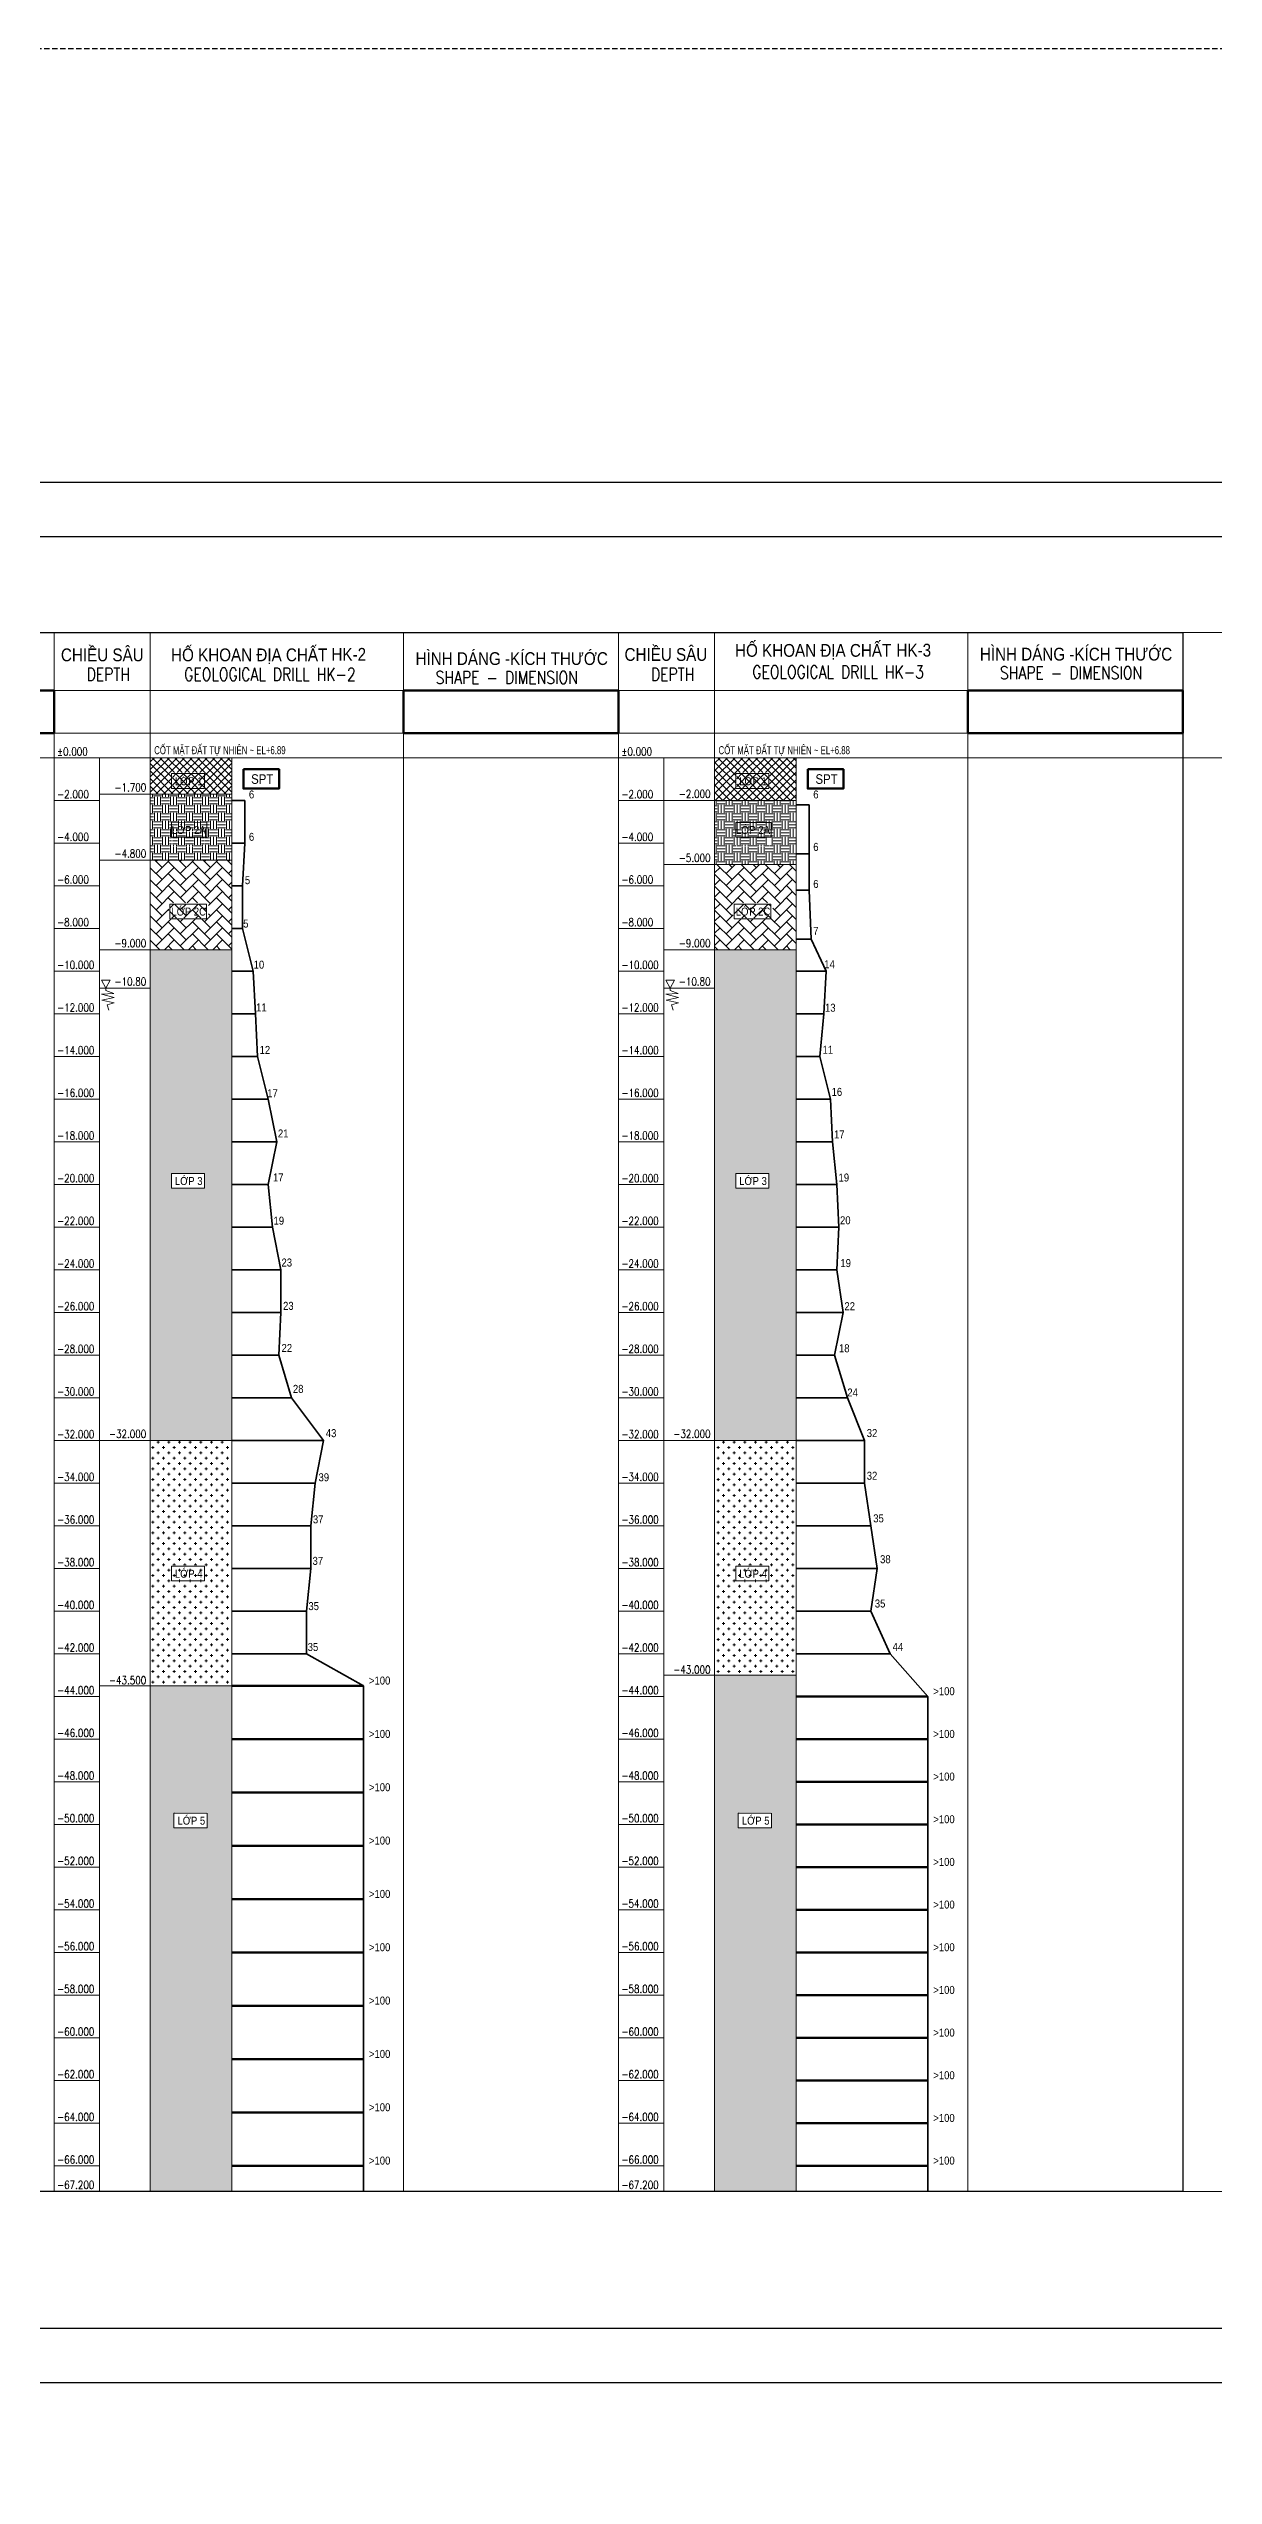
# Model space of a CAD drawing. Header units: millimetres. Extents: x -2123450 to -961021, y -260876 to 649159.
# Drawn here: x -1665150 to -1610540, y 535405 to 649159 of the extents above; entities that cross this region are included whole.
import ezdxf
from ezdxf.enums import TextEntityAlignment as Align

# ---------------------------------------------------------------- set-up
doc = ezdxf.new("R2010")
doc.units = ezdxf.units.MM
doc.header["$LTSCALE"] = 1000
doc.header["$MEASUREMENT"] = 0
doc.linetypes.add('DASHED', pattern=[19.05, 12.7, -6.35])
doc.linetypes.add('HIDDEN', pattern=[0.375, 0.25, -0.125])
doc.layers.get('0').update_dxf_attribs({"linetype": 'CONTINUOUS'})
doc.layers.get('DEFPOINTS').update_dxf_attribs({"linetype": 'CONTINUOUS'})
doc.layers.add('HIDEN', color=9, linetype='HIDDEN')
doc.layers.add('TEXT', color=7, linetype='CONTINUOUS')
for name, color, linetype, lineweight in [('NDC_S_CONTINUOUS', 3, 'CONTINUOUS', 20), ('NDC_S_DIM', 1, 'CONTINUOUS', 9), ('NDC_S_ENG TEXT', 2, 'CONTINUOUS', 9), ('NDC_S_FOUNDATION NAME', 7, 'CONTINUOUS', 20), ('NDC_S_HATCH MATERIAL', 8, 'CONTINUOUS', 13), ('NDC_S_LEVEL TEXT', 7, 'CONTINUOUS', 20), ('NDC_S_PILE ON FOUNDATION PLAN', 9, 'DASHED', 9), ('NDC_S_REBAR', 4, 'CONTINUOUS', 35), ('NDC_S_VN TITLE', 6, 'CONTINUOUS', 9)]:
    doc.layers.add(name, color=color, linetype=linetype, lineweight=lineweight)
doc.styles.add('NDC_ARIAL', font='arial.ttf', dxfattribs={"width": 0.8})
doc.styles.add('NDC_ROMANS', font='romans.shx', dxfattribs={"width": 0.8, "bigfont": 'vns.shx'})
doc.styles.get("Standard").update_dxf_attribs({"font": 'romans.shx', "bigfont": 'vns.shx'})

# ---------------------------------------------------------------- blocks, each defined once
blk = doc.blocks.new('HK2-B3')
at = {"layer": 'NDC_S_HATCH MATERIAL'}
h = blk.add_hatch(dxfattribs=at)
h.set_pattern_fill('ANSI37', color=256, scale=2000)
h.set_pattern_definition([(45, (599674.7, -615917.2), (-176.776695, 176.776695), []), (135, (599674.7, -615917.2), (-176.776695, -176.776695), [])])
h.paths.add_polyline_path([(8333, 0), (4509, 0), (4509, -1700), (8333, -1700)])
h.paths.add_polyline_path([(5495, -1439), (5495, -746), (7052, -746), (7052, -1439)], flags=16)
h.paths.add_polyline_path([(5542, -1412), (7077, -1412), (7077, -697), (5542, -697)], flags=16)
h = blk.add_hatch(dxfattribs=at)
h.set_pattern_fill('EARTH', color=256, scale=1500, angle=90, pattern_type=2)
h.set_pattern_definition([(90, (573220.13, -615917.2), (-375, 375), [375, -375]), (90, (573079.5, -615917.2), (-375, 375), [375, -375]), (90, (572938.9, -615917.2), (-375, 375), [375, -375]), (180, (572892, -615870.33), (-375, -375), [375, -375]), (180, (572892, -615729.7), (-375, -375), [375, -375]), (180, (572892, -615589.08), (-375, -375), [375, -375])])
h.paths.add_polyline_path([(8333, -1700), (4509, -1700), (4509, -4800), (8333, -4800)])
h.paths.add_polyline_path([(7052, -3470), (7052, -4163), (5495, -4163), (5495, -3470)], flags=16)
h.paths.add_polyline_path([(5542, -4135), (7077, -4135), (7077, -3421), (5542, -3421)], flags=16)
h = blk.add_hatch(dxfattribs=at)
h.set_pattern_fill('AR-HBONE', color=256, scale=100, pattern_type=2)
h.set_pattern_definition([(45, (573220.13, -615917.2), (4e-14, 565.68542), [1200, -400]), (135, (573502.98, -615634.36), (4e-14, 565.68542), [1200, -400])])
h.paths.add_polyline_path([(8333, -4800), (4509, -4800), (4509, -9000), (8333, -9000)])
h.paths.add_polyline_path([(5429, -7549), (5429, -6856), (7149, -6856), (7149, -7549)], flags=16)
h.paths.add_polyline_path([(5381, -7521), (7238, -7521), (7238, -6807), (5381, -6807)], flags=16)
h = blk.add_hatch(dxfattribs=at)
h.set_pattern_fill('AR-SAND', color=256, scale=100)
h.set_pattern_definition([(37.5, (599674.71, -615917.2), (-6.299336, 192.682377), [0, -152, 0, -170, 0, -162.5]), (7.5, (599674.7, -615917.2), (176.97767, 282.21461), [0, -82, 0, -137, 0, -52.5]), (327.5, (599551.7, -615917.2), (311.414186, 0.565905), [0, -50, 0, -180, 0, -235]), (317.5, (599551.7, -615917.2), (300.61266, 87.76756), [0, -25, 0, -118, 0, -135])])
h.paths.add_polyline_path([(8333, -9000), (4509, -9000), (4509, -32000), (8333, -32000)])
h.paths.add_polyline_path([(7052, -19485), (7052, -20177), (5495, -20177), (5495, -19485)], flags=16)
h = blk.add_hatch(dxfattribs=at)
h.set_pattern_fill('CROSS', color=256, scale=1000)
h.set_pattern_definition([(0, (599674.7, -615917.2), (250, 250), [125, -375]), (90, (599737.2, -615979.7), (-250, 250), [125, -375])])
h.paths.add_polyline_path([(8333, -32000), (4509, -32000), (4509, -43500), (8333, -43500)])
h.paths.add_polyline_path([(7052, -37893), (7052, -38586), (5495, -38586), (5495, -37893)], flags=16)
h.paths.add_polyline_path([(5542, -38558), (7077, -38558), (7077, -37844), (5542, -37844)], flags=16)
h = blk.add_hatch(dxfattribs=at)
h.set_pattern_fill('GRAVEL', color=256, scale=1000)
h.set_pattern_definition([(228.012788, (383067.294, -436211.084), (-8000, -9000), [134.536, -13319.088]), (184.969741, (382977.294, -436311.084), (12000, 1000), [230.868, -22855.9248]), (132.510447, (382747.294, -436331.084), (10000, -11000), [162.788, -16116.0326]), (267.273689, (382357.294, -436581.084), (1000, 20000), [210.238, -20813.558]), (292.833654, (382347.294, -436791.084), (-5000, 12000), [206.155, -20409.3731]), (357.273689, (382427.294, -436981.084), (-20000, 1000), [210.238, -20813.558]), (37.6942405, (382637.294, -436991.084), (-13000, -10000), [278.029, -27524.8485]), (72.255328, (382857.294, -436821.084), (7000, 22000), [262.488, -25986.3215]), (121.429566, (382937.294, -436571.084), (-8000, 13000), [210.95, -20884.0731]), (175.236358, (382827.29, -436391.08), (11000, -1000), [240.832, -11800.7626]), (222.397438, (382587.294, -436371.084), (-12000, -11000), [311.448, -30833.375]), (138.814075, (383347.29, -436591.08), (-7000, 6000), [106.301, -10523.8448]), (171.469234, (383267.294, -436521.084), (13000, -2000), [202.237, -20021.5114]), (225, (383067.3, -436491.1), (-1e-13, -1000), [141.421, -1272.7926]), (203.19859, (382997.3, -436371.08), (5000, 2000), [76.158, -7539.6151]), (291.80141, (382927.3, -436401.08), (-1000, 3000), [107.703, -5277.4618]), (30.963757, (382967.3, -436501.08), (3000, 2000), [174.929, -5656.0229]), (161.56505, (383117.3, -436411.08), (2000, -1000), [126.491, -3035.7867]), (16.38954, (382347.294, -436401.084), (10000, 3000), [177.2, -17542.8451]), (70.346176, (382517.294, -436351.084), (-4000, -11000), [148.661, -14717.4077]), (293.19859, (383117.3, -436211.08), (-2000, 5000), [152.315, -7463.4581]), (343.61046, (383177.294, -436351.084), (-10000, 3000), [177.2, -17542.8451]), (339.443955, (382347.29, -437021.08), (-5000, 2000), [170.88, -8373.1237]), (294.77514, (382507.294, -437081.084), (-5000, 11000), [143.178, -14174.643]), (66.80141, (383127.3, -437211.08), (2000, 5000), [152.315, -7463.4581]), (17.354025, (383187.294, -437071.084), (-13000, -4000), [167.631, -16595.4236]), (69.443955, (382637.29, -437211.08), (-2000, -5000), [85.44, -8458.5637]), (101.309932, (383067.3, -437211.08), (-1000, 4000), [50.99, -5048.0295]), (165.963757, (383057.3, -437161.08), (3000, -1000), [206.155, -3916.9506]), (186.009006, (382857.294, -437111.084), (10000, 1000), [191.05, -18913.9232]), (303.69007, (382967.3, -436591.08), (-1000, 2000), [144.222, -3461.3293]), (353.157227, (383047.294, -436711.084), (17000, -2000), [251.794, -24927.5626]), (60.945396, (383297.29, -436741.08), (-4000, -7000), [102.956, -10192.6741]), (90, (383347.3, -436651.1), (-1000, 1000), [60, -940]), (120.256437, (382837.294, -437081.084), (4000, -7000), [138.924, -13753.52]), (48.012788, (382767.294, -436961.084), (8000, 9000), [269.072, -13184.552]), (0, (382947.3, -436761.1), (1000, 1000), [260, -740]), (325.304846, (383207.294, -436761.084), (10000, -7000), [158.114, -15653.2743]), (254.054604, (383337.3, -436851.08), (-1000, -4000), [145.602, -7134.5079]), (207.645975, (383297.294, -436991.084), (-19000, -10000), [237.065, -23469.4742]), (175.426079, (383087.294, -437101.084), (-13000, 1000), [250.799, -24829.0734])])
h.paths.add_polyline_path([(7175, -49467), (7175, -50132), (7201, -50132), (7201, -49418), (5665, -49418), (5665, -49467)], flags=16)
h.paths.add_polyline_path([(5618, -50160), (5618, -49467), (7175, -49467), (7175, -50160)], flags=16)
h.paths.add_polyline_path([(8333, -43500), (4509, -43500), (4509, -67200), (8333, -67200)])
at = {"layer": 'NDC_S_CONTINUOUS'}
for p, q in [((4509, -67200), (4509, 5871)), ((16380, 1149), (16380, 5871)), ((0, -67200), (0, 0)), ((2130, 0), (0, 0)), ((2130, -67200), (2130, 0)), ((16381, -67199), (16380, 0)), ((8333, -67200), (8333, 0)), ((2130, -2000), (0, -2000)), ((4509, -1700), (2130, -1700)), ((8333, -1700), (4509, -1700)), ((2130, -4000), (0, -4000)), ((4509, -4800), (2130, -4800)), ((8333, -4800), (4509, -4800)), ((8333, -4800), (4509, -4800)), ((2130, -6000), (0, -6000)), ((2130, -8000), (0, -8000)), ((4509, -9000), (2130, -9000)), ((8333, -9000), (4509, -9000)), ((8333, -9000), (4509, -9000)), ((2130, -10000), (0, -10000)), ((2130, -12000), (0, -12000)), ((2130, -14000), (0, -14000)), ((2130, -16000), (0, -16000)), ((2130, -18000), (0, -18000)), ((2130, -20000), (0, -20000)), ((2130, -22000), (0, -22000)), ((2130, -24000), (0, -24000)), ((2130, -26000), (0, -26000)), ((2130, -28000), (0, -28000)), ((2130, -30000), (0, -30000)), ((2130, -32000), (0, -32000)), ((4509, -32000), (2130, -32000)), ((8333, -32000), (4509, -32000)), ((2130, -34000), (0, -34000)), ((2130, -36000), (0, -36000)), ((2130, -38000), (0, -38000)), ((2130, -40000), (0, -40000)), ((2130, -42000), (0, -42000)), ((2130, -44000), (0, -44000)), ((4509, -43500), (2130, -43500)), ((8333, -43500), (4509, -43500)), ((2130, -46000), (0, -46000)), ((2130, -48000), (0, -48000)), ((2130, -50000), (0, -50000)), ((2130, -52000), (0, -52000)), ((2130, -54000), (0, -54000)), ((2130, -56000), (0, -56000)), ((2130, -58000), (0, -58000)), ((2130, -60000), (0, -60000)), ((2130, -62000), (0, -62000)), ((2130, -64000), (0, -64000)), ((2130, -66000), (0, -66000))]:
    blk.add_line(p, q, dxfattribs=at)
at = {"layer": 'NDC_S_CONTINUOUS', "lineweight": 100}
for p, q in [((8333, -43500), (14508, -43500)), ((8333, -46000), (14508, -46000)), ((8333, -48500), (14508, -48500)), ((8333, -51000), (14508, -51000)), ((8333, -53500), (14508, -53500)), ((8333, -56000), (14508, -56000)), ((8333, -58500), (14508, -58500)), ((8333, -61000), (14508, -61000)), ((8333, -63500), (14508, -63500)), ((8333, -66000), (14508, -66000))]:
    blk.add_line(p, q, dxfattribs=at)
at = {"layer": 'NDC_S_CONTINUOUS'}
for points in [[(4509, 3150), (0, 3150), (0, 5871), (4509, 5871)], [(16380, 3150), (4509, 3150), (4509, 5871), (16380, 5871)], [(4509, 1149), (0, 1149), (0, 3150), (4509, 3150)], [(16380, 1149), (4509, 1149), (4509, 3150), (16380, 3150)], [(4509, 0), (0, 0), (0, 1149), (4509, 1149)], [(16380, 0), (4509, 0), (4509, 1149), (16380, 1149)]]:
    blk.add_lwpolyline(points, close=True, dxfattribs=at)
at = {"layer": 'NDC_S_CONTINUOUS', "lineweight": 100}
blk.add_lwpolyline([(8874, -536), (10544, -536), (10544, -1448), (8874, -1448)], close=True, dxfattribs=at)
at = {"layer": 'NDC_S_CONTINUOUS'}
for centre, start, end in [((1, -67199), 180, 270), ((15763, -67199), 270, 0), ((16380, -67199), 270, 0)]:
    blk.add_arc(centre, 1, start, end, dxfattribs=at)
at = {"layer": 'NDC_S_DIM'}
for points in [[(5495, -746), (7052, -746), (7052, -1439), (5495, -1439)], [(5495, -3032), (7153, -3024), (7153, -3717), (5495, -3724)], [(5429, -6856), (7149, -6856), (7149, -7549), (5429, -7549)], [(5495, -19485), (7052, -19485), (7052, -20177), (5495, -20177)], [(5495, -37893), (7052, -37893), (7052, -38586), (5495, -38586)], [(5618, -49467), (7175, -49467), (7175, -50160), (5618, -50160)]]:
    blk.add_lwpolyline(points, close=True, dxfattribs=at)
at = {"layer": 'NDC_S_PILE ON FOUNDATION PLAN', "linetype": 'Continuous'}
for p, q in [((4509, -10800), (2130, -10800)), ((2806, -11050), (2217, -11084)), ((2217, -11084), (2809, -11233)), ((2224, -10428), (2633, -10428)), ((2224, -10428), (2429, -10800)), ((2809, -11233), (2234, -11364)), ((2234, -11364), (2819, -11493)), ((2429, -10800), (2633, -10428)), ((2429, -10800), (2429, -10906)), ((2429, -10906), (2806, -11050)), ((2819, -11493), (2494, -11576)), ((2494, -11576), (2559, -11833))]:
    blk.add_line(p, q, dxfattribs=at)
at = {"layer": 'NDC_S_REBAR', "color": 3}
for p, q in [((8333, -2000), (8933, -2000)), ((8933, -2000), (8933, -4000)), ((8333, -4000), (8933, -4000)), ((8933, -4000), (8833, -6000)), ((8333, -6000), (8833, -6000)), ((8833, -6000), (8833, -8000)), ((8333, -8000), (8833, -8000)), ((8833, -8000), (9333, -10000)), ((8333, -10000), (9333, -10000)), ((9333, -10000), (9433, -12000)), ((8333, -12000), (9433, -12000)), ((9433, -12000), (9533, -14000)), ((8333, -14000), (9533, -14000)), ((9533, -14000), (10033, -16000)), ((8333, -16000), (10033, -16000)), ((10033, -16000), (10433, -18000)), ((8333, -18000), (10433, -18000)), ((10433, -18000), (10033, -20000)), ((8333, -20000), (10033, -20000)), ((10033, -20000), (10233, -22000)), ((8333, -22000), (10233, -22000)), ((10233, -22000), (10633, -24000)), ((8333, -24000), (10633, -24000)), ((10633, -24000), (10633, -26000)), ((8333, -26000), (10633, -26000)), ((10633, -26000), (10533, -28000)), ((8333, -28000), (10533, -28000)), ((10533, -28000), (11133, -30000)), ((8333, -30000), (11133, -30000)), ((11133, -30000), (12633, -32000)), ((8333, -32000), (12633, -32000)), ((12633, -32000), (12233, -34000)), ((8333, -34000), (12233, -34000)), ((12233, -34000), (12033, -36000)), ((8333, -36000), (12033, -36000)), ((12033, -36000), (12033, -38000)), ((8333, -38000), (12033, -38000)), ((12033, -38000), (11833, -40000)), ((8333, -40000), (11833, -40000)), ((11833, -40000), (11833, -42000)), ((8333, -42000), (11833, -42000)), ((11833, -42000), (14508, -43500)), ((14508, -43500), (14508, -67200))]:
    blk.add_line(p, q, dxfattribs=at)
at = {"layer": 'NDC_S_ENG TEXT', "style": 'NDC_ROMANS', "width": 0.8}
for s, p in [('%%P0.000', (137, 102)), ('-2.000', (137, -1898)), ('-4.000', (137, -3898)), ('-6.000', (137, -5898)), ('-8.000', (137, -7898)), ('-10.000', (137, -9898)), ('-12.000', (137, -11898)), ('-14.000', (137, -13898)), ('-16.000', (137, -15898)), ('-18.000', (137, -17898)), ('-20.000', (137, -19898)), ('-22.000', (137, -21898)), ('-24.000', (137, -23898)), ('-26.000', (137, -25898)), ('-28.000', (137, -27898)), ('-30.000', (137, -29898)), ('-32.000', (137, -31898)), ('-34.000', (137, -33898)), ('-36.000', (137, -35898)), ('-38.000', (137, -37898)), ('-40.000', (137, -39898)), ('-42.000', (137, -41898)), ('-44.000', (137, -43898)), ('-46.000', (137, -45898)), ('-48.000', (137, -47898)), ('-50.000', (137, -49898)), ('-52.000', (137, -51898)), ('-54.000', (137, -53898)), ('-56.000', (137, -55898)), ('-58.000', (137, -57898)), ('-60.000', (137, -59898)), ('-62.000', (137, -61898)), ('-64.000', (137, -63898)), ('-66.000', (137, -65898)), ('-67.200', (137, -67080))]:
    blk.add_text(s, height=375, dxfattribs=at).set_placement(p)
for s, p in [('-1.700', (4318, -1393)), ('-4.800', (4318, -4493)), ('-9.000', (4318, -8693)), ('-10.80', (4318, -10493)), ('-32.000', (4318, -31693)), ('-43.500', (4318, -43242))]:
    blk.add_text(s, height=375, dxfattribs=at).set_placement(p, align=Align.MIDDLE_RIGHT)
at = {"layer": 'NDC_S_FOUNDATION NAME', "style": 'NDC_ARIAL', "width": 0.7}
blk.add_text('CỐT MẶT ĐẤT TỰ NHIÊN ~ EL+6.89', height=375, dxfattribs=at).set_placement((4692, 167))
at = {"layer": 'NDC_S_FOUNDATION NAME', "style": 'NDC_ARIAL', "width": 0.85}
blk.add_text('SPT', height=450, dxfattribs=at).set_placement((9756, -998), align=Align.MIDDLE)
at = {"layer": 'NDC_S_LEVEL TEXT', "style": 'NDC_ARIAL', "width": 0.85}
for s, p in [('6', (9255, -1719)), ('6', (9255, -3706)), ('5', (9066, -5741)), ('5', (8987, -7776)), ('10', (9602, -9699)), ('11', (9715, -11705)), ('12', (9881, -13693)), ('17', (10239, -15725)), ('21', (10738, -17607)), ('17', (10506, -19673)), ('19', (10534, -21698)), ('23', (10907, -23659)), ('23', (10979, -25691)), ('22', (10909, -27664)), ('28', (11442, -29582)), ('43', (12984, -31657)), ('39', (12643, -33725)), ('37', (12378, -35697)), ('37', (12362, -37644)), ('35', (12167, -39764)), ('35', (12134, -41680)), ('>100', (15260, -43254)), ('>100', (15260, -45754)), ('>100', (15260, -48254)), ('>100', (15260, -50754)), ('>100', (15260, -53254)), ('>100', (15260, -55754)), ('>100', (15260, -58254)), ('>100', (15260, -60754)), ('>100', (15260, -63254)), ('>100', (15260, -65754))]:
    blk.add_text(s, height=375, dxfattribs=at).set_placement(p, align=Align.MIDDLE)
at = {"layer": 'NDC_S_VN TITLE', "style": 'NDC_ARIAL', "width": 0.85}
for s, height, p in [('CHIỀU SÂU', 600, (2258, 4908)), ('HỐ KHOAN ĐỊA CHẤT', 600, (9145, 4847)), ('HK-2', 600, (13812, 4852)), ('LỚP 1', 375, (6309, -1055)), ('LỚP 2A', 375, (6309, -3340)), ('LỚP 2C', 375, (6309, -7164)), ('LỚP 3', 375, (6309, -19793)), ('LỚP 4', 375, (6309, -38201)), ('LỚP 5', 375, (6433, -49775))]:
    blk.add_text(s, height=height, dxfattribs=at).set_placement(p, align=Align.MIDDLE)
at = {"layer": 'TEXT', "color": 3, "linetype": 'Continuous', "ltscale": 0.8, "width": 0.8}
for s, p in [('DEPTH', (2541, 3909)), ('GEOLOGICAL DRILL HK-2', (10118, 3909))]:
    blk.add_text(s, height=600, dxfattribs=at).set_placement(p, align=Align.MIDDLE_CENTER)
blk = doc.blocks.new('HK3-B3')
at = {"layer": 'NDC_S_HATCH MATERIAL'}
h = blk.add_hatch(dxfattribs=at)
h.set_pattern_fill('ANSI37', color=256, scale=2000)
h.set_pattern_definition([(45, (599674.7, -615917.2), (-176.776695, 176.776695), []), (135, (599674.7, -615917.2), (-176.776695, -176.776695), [])])
h.paths.add_polyline_path([(8333, 0), (4509, 0), (4509, -2000), (8333, -2000)])
h.paths.add_polyline_path([(5495, -1439), (5495, -746), (7052, -746), (7052, -1439)], flags=16)
h.paths.add_polyline_path([(5542, -1412), (7077, -1412), (7077, -697), (5542, -697)], flags=16)
h = blk.add_hatch(dxfattribs=at)
h.set_pattern_fill('EARTH', color=256, scale=1500, angle=90, pattern_type=2)
h.set_pattern_definition([(90, (546765.56, -615917.2), (-375, 375), [375, -375]), (90, (546624.94, -615917.2), (-375, 375), [375, -375]), (90, (546484.3, -615917.2), (-375, 375), [375, -375]), (180, (546437.44, -615870.33), (-375, -375), [375, -375]), (180, (546437.44, -615729.7), (-375, -375), [375, -375]), (180, (546437.44, -615589.08), (-375, -375), [375, -375])])
h.paths.add_polyline_path([(8333, -2000), (4509, -2000), (4509, -5000), (8333, -5000)])
h.paths.add_polyline_path([(7052, -3470), (7052, -4163), (5495, -4163), (5495, -3470)], flags=16)
h.paths.add_polyline_path([(5542, -4135), (7077, -4135), (7077, -3421), (5542, -3421)], flags=16)
h = blk.add_hatch(dxfattribs=at)
h.set_pattern_fill('AR-HBONE', color=256, scale=100, pattern_type=2)
h.set_pattern_definition([(45, (546765.56, -615917.2), (4e-14, 565.68542), [1200, -400]), (135, (547048.4, -615634.36), (4e-14, 565.68542), [1200, -400])])
h.paths.add_polyline_path([(8333, -5000), (4509, -5000), (4509, -9000), (8333, -9000)])
h.paths.add_polyline_path([(5429, -7549), (5429, -6856), (7149, -6856), (7149, -7549)], flags=16)
h.paths.add_polyline_path([(5381, -7521), (7238, -7521), (7238, -6807), (5381, -6807)], flags=16)
h = blk.add_hatch(dxfattribs=at)
h.set_pattern_fill('AR-SAND', color=256, scale=100)
h.set_pattern_definition([(37.5, (599674.71, -615917.2), (-6.299336, 192.682377), [0, -152, 0, -170, 0, -162.5]), (7.5, (599674.7, -615917.2), (176.97767, 282.21461), [0, -82, 0, -137, 0, -52.5]), (327.5, (599551.7, -615917.2), (311.414186, 0.565905), [0, -50, 0, -180, 0, -235]), (317.5, (599551.7, -615917.2), (300.61266, 87.76756), [0, -25, 0, -118, 0, -135])])
h.paths.add_polyline_path([(8333, -9000), (4509, -9000), (4509, -32000), (8333, -32000)])
h.paths.add_polyline_path([(7052, -19485), (7052, -20177), (5495, -20177), (5495, -19485)], flags=16)
h = blk.add_hatch(dxfattribs=at)
h.set_pattern_fill('CROSS', color=256, scale=1000)
h.set_pattern_definition([(0, (599674.7, -615917.2), (250, 250), [125, -375]), (90, (599737.2, -615979.7), (-250, 250), [125, -375])])
h.paths.add_polyline_path([(8333, -32000), (4509, -32000), (4509, -43000), (8333, -43000)])
h.paths.add_polyline_path([(7052, -37893), (7052, -38586), (5495, -38586), (5495, -37893)], flags=16)
h.paths.add_polyline_path([(5542, -38558), (7077, -38558), (7077, -37844), (5542, -37844)], flags=16)
h = blk.add_hatch(dxfattribs=at)
h.set_pattern_fill('GRAVEL', color=256, scale=1000)
h.set_pattern_definition([(228.012788, (383067.294, -436211.084), (-8000, -9000), [134.536, -13319.088]), (184.969741, (382977.294, -436311.084), (12000, 1000), [230.868, -22855.9248]), (132.510447, (382747.294, -436331.084), (10000, -11000), [162.788, -16116.0326]), (267.273689, (382357.294, -436581.084), (1000, 20000), [210.238, -20813.558]), (292.833654, (382347.294, -436791.084), (-5000, 12000), [206.155, -20409.3731]), (357.273689, (382427.294, -436981.084), (-20000, 1000), [210.238, -20813.558]), (37.6942405, (382637.294, -436991.084), (-13000, -10000), [278.029, -27524.8485]), (72.255328, (382857.294, -436821.084), (7000, 22000), [262.488, -25986.3215]), (121.429566, (382937.294, -436571.084), (-8000, 13000), [210.95, -20884.0731]), (175.236358, (382827.29, -436391.08), (11000, -1000), [240.832, -11800.7626]), (222.397438, (382587.294, -436371.084), (-12000, -11000), [311.448, -30833.375]), (138.814075, (383347.29, -436591.08), (-7000, 6000), [106.301, -10523.8448]), (171.469234, (383267.294, -436521.084), (13000, -2000), [202.237, -20021.5114]), (225, (383067.3, -436491.1), (-1e-13, -1000), [141.421, -1272.7926]), (203.19859, (382997.3, -436371.08), (5000, 2000), [76.158, -7539.6151]), (291.80141, (382927.3, -436401.08), (-1000, 3000), [107.703, -5277.4618]), (30.963757, (382967.3, -436501.08), (3000, 2000), [174.929, -5656.0229]), (161.56505, (383117.3, -436411.08), (2000, -1000), [126.491, -3035.7867]), (16.38954, (382347.294, -436401.084), (10000, 3000), [177.2, -17542.8451]), (70.346176, (382517.294, -436351.084), (-4000, -11000), [148.661, -14717.4077]), (293.19859, (383117.3, -436211.08), (-2000, 5000), [152.315, -7463.4581]), (343.61046, (383177.294, -436351.084), (-10000, 3000), [177.2, -17542.8451]), (339.443955, (382347.29, -437021.08), (-5000, 2000), [170.88, -8373.1237]), (294.77514, (382507.294, -437081.084), (-5000, 11000), [143.178, -14174.643]), (66.80141, (383127.3, -437211.08), (2000, 5000), [152.315, -7463.4581]), (17.354025, (383187.294, -437071.084), (-13000, -4000), [167.631, -16595.4236]), (69.443955, (382637.29, -437211.08), (-2000, -5000), [85.44, -8458.5637]), (101.309932, (383067.3, -437211.08), (-1000, 4000), [50.99, -5048.0295]), (165.963757, (383057.3, -437161.08), (3000, -1000), [206.155, -3916.9506]), (186.009006, (382857.294, -437111.084), (10000, 1000), [191.05, -18913.9232]), (303.69007, (382967.3, -436591.08), (-1000, 2000), [144.222, -3461.3293]), (353.157227, (383047.294, -436711.084), (17000, -2000), [251.794, -24927.5626]), (60.945396, (383297.29, -436741.08), (-4000, -7000), [102.956, -10192.6741]), (90, (383347.3, -436651.1), (-1000, 1000), [60, -940]), (120.256437, (382837.294, -437081.084), (4000, -7000), [138.924, -13753.52]), (48.012788, (382767.294, -436961.084), (8000, 9000), [269.072, -13184.552]), (0, (382947.3, -436761.1), (1000, 1000), [260, -740]), (325.304846, (383207.294, -436761.084), (10000, -7000), [158.114, -15653.2743]), (254.054604, (383337.3, -436851.08), (-1000, -4000), [145.602, -7134.5079]), (207.645975, (383297.294, -436991.084), (-19000, -10000), [237.065, -23469.4742]), (175.426079, (383087.294, -437101.084), (-13000, 1000), [250.799, -24829.0734])])
h.paths.add_polyline_path([(7175, -49467), (7175, -50132), (7201, -50132), (7201, -49418), (5665, -49418), (5665, -49467)], flags=16)
h.paths.add_polyline_path([(5618, -50160), (5618, -49467), (7175, -49467), (7175, -50160)], flags=16)
h.paths.add_polyline_path([(8333, -43000), (4509, -43000), (4509, -67200), (8333, -67200)])
at = {"layer": 'NDC_S_CONTINUOUS'}
for p, q in [((4509, -67200), (4509, 5871)), ((16380, 1149), (16380, 5871)), ((16380, 1149), (16380, 5871)), ((0, -67200), (0, 0)), ((2130, 0), (0, 0)), ((2130, -67200), (2130, 0)), ((16381, -67199), (16380, 0)), ((8333, -67200), (8333, 0)), ((2130, -2000), (0, -2000)), ((4509, -2000), (2130, -2000)), ((8333, -2000), (4509, -2000)), ((2130, -4000), (0, -4000)), ((4509, -5000), (2130, -5000)), ((8333, -5000), (4509, -5000)), ((8333, -5000), (4509, -5000)), ((2130, -6000), (0, -6000)), ((2130, -8000), (0, -8000)), ((4509, -9000), (2130, -9000)), ((8333, -9000), (4509, -9000)), ((8333, -9000), (4509, -9000)), ((2130, -10000), (0, -10000)), ((2130, -12000), (0, -12000)), ((2130, -14000), (0, -14000)), ((2130, -16000), (0, -16000)), ((2130, -18000), (0, -18000)), ((2130, -20000), (0, -20000)), ((2130, -22000), (0, -22000)), ((2130, -24000), (0, -24000)), ((2130, -26000), (0, -26000)), ((2130, -28000), (0, -28000)), ((2130, -30000), (0, -30000)), ((2130, -32000), (0, -32000)), ((4509, -32000), (2130, -32000)), ((8333, -32000), (4509, -32000)), ((2130, -34000), (0, -34000)), ((2130, -36000), (0, -36000)), ((2130, -38000), (0, -38000)), ((2130, -40000), (0, -40000)), ((2130, -42000), (0, -42000)), ((4509, -43000), (2130, -43000)), ((8333, -43000), (4509, -43000)), ((2130, -44000), (0, -44000)), ((2130, -46000), (0, -46000)), ((2130, -48000), (0, -48000)), ((2130, -50000), (0, -50000)), ((2130, -52000), (0, -52000)), ((2130, -54000), (0, -54000)), ((2130, -56000), (0, -56000)), ((2130, -58000), (0, -58000)), ((2130, -60000), (0, -60000)), ((2130, -62000), (0, -62000)), ((2130, -64000), (0, -64000)), ((2130, -66000), (0, -66000))]:
    blk.add_line(p, q, dxfattribs=at)
at = {"layer": 'NDC_S_CONTINUOUS', "lineweight": 100}
for p, q in [((8333, -44000), (14508, -44000)), ((8333, -46000), (14508, -46000)), ((8333, -48000), (14508, -48000)), ((8333, -50000), (14508, -50000)), ((8333, -52000), (14508, -52000)), ((8333, -54000), (14508, -54000)), ((8333, -56000), (14508, -56000)), ((8333, -58000), (14508, -58000)), ((8333, -60000), (14508, -60000)), ((8333, -62000), (14508, -62000)), ((8333, -64000), (14508, -64000)), ((8333, -66000), (14508, -66000))]:
    blk.add_line(p, q, dxfattribs=at)
at = {"layer": 'NDC_S_CONTINUOUS'}
for points in [[(4509, 3150), (0, 3150), (0, 5871), (4509, 5871)], [(16380, 3150), (4509, 3150), (4509, 5871), (16380, 5871)], [(4509, 1149), (0, 1149), (0, 3150), (4509, 3150)], [(16380, 1149), (4509, 1149), (4509, 3150), (16380, 3150)], [(4509, 0), (0, 0), (0, 1149), (4509, 1149)], [(16380, 0), (4509, 0), (4509, 1149), (16380, 1149)]]:
    blk.add_lwpolyline(points, close=True, dxfattribs=at)
at = {"layer": 'NDC_S_CONTINUOUS', "lineweight": 100}
blk.add_lwpolyline([(8874, -536), (10544, -536), (10544, -1448), (8874, -1448)], close=True, dxfattribs=at)
at = {"layer": 'NDC_S_CONTINUOUS'}
for centre, start, end in [((1, -67199), 180, 270), ((15763, -67199), 270, 0), ((16380, -67199), 270, 0)]:
    blk.add_arc(centre, 1, start, end, dxfattribs=at)
at = {"layer": 'NDC_S_DIM'}
for points in [[(5495, -746), (7052, -746), (7052, -1439), (5495, -1439)], [(5495, -3032), (7155, -3032), (7155, -3724), (5495, -3724)], [(5429, -6856), (7149, -6856), (7149, -7549), (5429, -7549)], [(5495, -19485), (7052, -19485), (7052, -20177), (5495, -20177)], [(5495, -37893), (7052, -37893), (7052, -38586), (5495, -38586)], [(5618, -49467), (7175, -49467), (7175, -50160), (5618, -50160)]]:
    blk.add_lwpolyline(points, close=True, dxfattribs=at)
at = {"layer": 'NDC_S_PILE ON FOUNDATION PLAN', "linetype": 'Continuous'}
for points in [[(2130, -10800), (4509, -10800)], [(2429, -10800), (2429, -10906), (2806, -11050), (2217, -11084), (2809, -11233), (2234, -11364), (2819, -11493), (2494, -11576), (2559, -11833)], [(2224, -10428), (2633, -10428), (2429, -10800), (2224, -10428)]]:
    blk.add_lwpolyline(points, dxfattribs=at)
at = {"layer": 'NDC_S_REBAR', "color": 3}
for p, q in [((8333, -2200), (8933, -2200)), ((8933, -2200), (8933, -4500)), ((8333, -4500), (8933, -4500)), ((8933, -4500), (8933, -6200)), ((8333, -6200), (8933, -6200)), ((8933, -6200), (9033, -8500)), ((8333, -8500), (9033, -8500)), ((9033, -8500), (9733, -10000)), ((8333, -10000), (9733, -10000)), ((9733, -10000), (9633, -12000)), ((8333, -12000), (9633, -12000)), ((9633, -12000), (9433, -14000)), ((8333, -14000), (9433, -14000)), ((9433, -14000), (9933, -16000)), ((8333, -16000), (9933, -16000)), ((9933, -16000), (10033, -18000)), ((8333, -18000), (10033, -18000)), ((10033, -18000), (10233, -20000)), ((8333, -20000), (10233, -20000)), ((10233, -20000), (10333, -22000)), ((8333, -22000), (10333, -22000)), ((10333, -22000), (10233, -24000)), ((8333, -24000), (10233, -24000)), ((10233, -24000), (10533, -26000)), ((8333, -26000), (10533, -26000)), ((10533, -26000), (10133, -28000)), ((8333, -28000), (10133, -28000)), ((10133, -28000), (10733, -30000)), ((8333, -30000), (10733, -30000)), ((10733, -30000), (11533, -32000)), ((8333, -32000), (11533, -32000)), ((11533, -32000), (11533, -34000)), ((8333, -34000), (11533, -34000)), ((11533, -34000), (11833, -36000)), ((8333, -36000), (11833, -36000)), ((11833, -36000), (12133, -38000)), ((8333, -38000), (12133, -38000)), ((12133, -38000), (11833, -40000)), ((8333, -40000), (11833, -40000)), ((11833, -40000), (12733, -42000)), ((8333, -42000), (12733, -42000)), ((12733, -42000), (14508, -44000)), ((14508, -44000), (14508, -67200))]:
    blk.add_line(p, q, dxfattribs=at)
at = {"layer": 'NDC_S_ENG TEXT', "style": 'NDC_ROMANS', "width": 0.8}
for s, p in [('%%P0.000', (137, 102)), ('-2.000', (137, -1898)), ('-4.000', (137, -3898)), ('-6.000', (137, -5898)), ('-8.000', (137, -7898)), ('-10.000', (137, -9898)), ('-12.000', (137, -11898)), ('-14.000', (137, -13898)), ('-16.000', (137, -15898)), ('-18.000', (137, -17898)), ('-20.000', (137, -19898)), ('-22.000', (137, -21898)), ('-24.000', (137, -23898)), ('-26.000', (137, -25898)), ('-28.000', (137, -27898)), ('-30.000', (137, -29898)), ('-32.000', (137, -31898)), ('-34.000', (137, -33898)), ('-36.000', (137, -35898)), ('-38.000', (137, -37898)), ('-40.000', (137, -39898)), ('-42.000', (137, -41898)), ('-44.000', (137, -43898)), ('-46.000', (137, -45898)), ('-48.000', (137, -47898)), ('-50.000', (137, -49898)), ('-52.000', (137, -51898)), ('-54.000', (137, -53898)), ('-56.000', (137, -55898)), ('-58.000', (137, -57898)), ('-60.000', (137, -59898)), ('-62.000', (137, -61898)), ('-64.000', (137, -63898)), ('-66.000', (137, -65898)), ('-67.200', (137, -67080))]:
    blk.add_text(s, height=375, dxfattribs=at).set_placement(p)
for s, p in [('-2.000', (4318, -1693)), ('-5.000', (4318, -4693)), ('-9.000', (4318, -8693)), ('-10.80', (4318, -10493)), ('-32.000', (4318, -31693)), ('-43.000', (4318, -42742))]:
    blk.add_text(s, height=375, dxfattribs=at).set_placement(p, align=Align.MIDDLE_RIGHT)
at = {"layer": 'NDC_S_FOUNDATION NAME', "style": 'NDC_ARIAL', "width": 0.7}
blk.add_text('CỐT MẶT ĐẤT TỰ NHIÊN ~ EL+6.88', height=375, dxfattribs=at).set_placement((4692, 167))
at = {"layer": 'NDC_S_FOUNDATION NAME', "style": 'NDC_ARIAL', "width": 0.85}
blk.add_text('SPT', height=450, dxfattribs=at).set_placement((9756, -998), align=Align.MIDDLE)
at = {"layer": 'NDC_S_LEVEL TEXT', "style": 'NDC_ARIAL', "width": 0.85}
for s, p in [('6', (9255, -1719)), ('6', (9255, -4178)), ('6', (9255, -5914)), ('7', (9255, -8117)), ('14', (9896, -9682)), ('13', (9930, -11717)), ('11', (9818, -13689)), ('16', (10240, -15660)), ('17', (10353, -17656)), ('19', (10566, -19675)), ('20', (10634, -21680)), ('19', (10652, -23685)), ('22', (10841, -25705)), ('18', (10585, -27679)), ('24', (10977, -29749)), ('32', (11887, -31654)), ('32', (11887, -33654)), ('35', (12192, -35650)), ('38', (12512, -37566)), ('35', (12266, -39642)), ('44', (13100, -41675)), ('>100', (15260, -43754)), ('>100', (15260, -45754)), ('>100', (15260, -47754)), ('>100', (15260, -49754)), ('>100', (15260, -51754)), ('>100', (15260, -53754)), ('>100', (15260, -55754)), ('>100', (15260, -57754)), ('>100', (15260, -59754)), ('>100', (15260, -61754)), ('>100', (15260, -63754)), ('>100', (15260, -65754))]:
    blk.add_text(s, height=375, dxfattribs=at).set_placement(p, align=Align.MIDDLE)
at = {"layer": 'NDC_S_VN TITLE', "style": 'NDC_ARIAL', "width": 0.85}
for s, height, p in [('CHIỀU SÂU', 600, (2225, 4927)), ('HỐ KHOAN ĐỊA CHẤT', 600, (9129, 5056)), ('HK-3', 600, (13844, 5043)), ('LỚP 1', 375, (6309, -1055)), ('LỚP 2A', 375, (6309, -3340)), ('LỚP 2C', 375, (6309, -7164)), ('LỚP 3', 375, (6309, -19793)), ('LỚP 4', 375, (6309, -38201)), ('LỚP 5', 375, (6433, -49775))]:
    blk.add_text(s, height=height, dxfattribs=at).set_placement(p, align=Align.MIDDLE)
at = {"layer": 'TEXT', "color": 3, "linetype": 'Continuous', "ltscale": 0.8, "width": 0.8}
for s, p in [('DEPTH', (2541, 3909)), ('GEOLOGICAL DRILL HK-3', (10298, 4020))]:
    blk.add_text(s, height=600, dxfattribs=at).set_placement(p, align=Align.MIDDLE_CENTER)

msp = doc.modelspace()

# ---------------------------------------------------------------- linework, layer by layer
at = {"layer": 'DEFPOINTS'}
for points in [[(-1698145.34, 628840.52), (-1571995.34, 628840.52), (-1571995.34, 539740.52), (-1698145.34, 539740.52)], [(-1584595.34, 542290.52), (-1692178.8, 542290.52), (-1692178.8, 626290.52), (-1584595.34, 626290.52)], [(-1691342.73, 621787.99), (-1611979.01, 621787.99), (-1611979.01, 548717.21), (-1691342.73, 548717.21)]]:
    msp.add_lwpolyline(points, close=True, dxfattribs=at)
at = {"layer": 'HIDEN', "color": 1}
msp.add_lwpolyline([(-1725347.08, 649159.11), (-1242046.9, 649159.11), (-1242046.9, -260876.48), (-1725347.08, -260876.48)], close=True, dxfattribs=at)
at = {"layer": 'NDC_S_CONTINUOUS'}
for p, q in [((-1660378.8, 615917.21), (-1691342.73, 615917.21)), ((-1611979.01, 548717.21), (-1691341.73, 548717.21))]:
    msp.add_line(p, q, dxfattribs=at)
for points in [[(-1691342.73, 621787.99), (-1664888.16, 621787.99), (-1664888.16, 619067.21), (-1691342.73, 619067.21)], [(-1664888.16, 621787.99), (-1638433.58, 621787.99), (-1638433.58, 619067.21), (-1664888.16, 619067.21)], [(-1664888.16, 621787.99), (-1638433.58, 621787.99), (-1638433.58, 619067.21), (-1664888.16, 619067.21)], [(-1638433.58, 621787.99), (-1611979.01, 621787.99), (-1611979.01, 619067.21), (-1638433.58, 619067.21)], [(-1638433.58, 621787.99), (-1611979.01, 621787.99), (-1611979.01, 619067.21), (-1638433.58, 619067.21)], [(-1638433.58, 621787.99), (-1611979.01, 621787.99), (-1611979.01, 619067.21), (-1638433.58, 619067.21)], [(-1691342.73, 617066.21), (-1664888.16, 617066.21), (-1664888.16, 615917.21), (-1691342.73, 615917.21)], [(-1664888.16, 617066.21), (-1638433.58, 617066.21), (-1638433.58, 615917.21), (-1664888.16, 615917.21)], [(-1638433.58, 617066.21), (-1611979.01, 617066.21), (-1611979.01, 615917.21), (-1638433.58, 615917.21)]]:
    msp.add_lwpolyline(points, close=True, dxfattribs=at)
at = {"layer": 'NDC_S_CONTINUOUS', "lineweight": 100}
for points in [[(-1664888.16, 619067.21), (-1674962.73, 619067.21), (-1674962.73, 617067.21), (-1664888.16, 617067.21)], [(-1638433.58, 619067.21), (-1648508.15, 619067.21), (-1648508.15, 617067.21), (-1638433.58, 617067.21)], [(-1611979.01, 619067.21), (-1622053.58, 619067.21), (-1622053.58, 617067.21), (-1611979.01, 617067.21)], [(-1611979.01, 619067.21), (-1622053.58, 619067.21), (-1622053.58, 617067.21), (-1611979.01, 617067.21)]]:
    msp.add_lwpolyline(points, close=True, dxfattribs=at)
at = {"layer": 'NDC_S_DIM'}
msp.add_line((-1611979.01, 615917.21), (-1585524.44, 615917.21), dxfattribs=at)
msp.add_lwpolyline([(-1611979.01, 621787.99), (-1585524.44, 621787.99), (-1585524.44, 548718.21), (-1611979.01, 548718.21)], close=True, dxfattribs=at)

# ---------------------------------------------------------------- block references
at = {"color": 3}
for name, p in [('HK2-B3', (-1664888.16, 615917.21)), ('HK3-B3', (-1638433.58, 615917.21))]:
    msp.add_blockref(name, p, dxfattribs=at)

# ---------------------------------------------------------------- texts
at = {"layer": 'NDC_S_VN TITLE', "style": 'NDC_ARIAL', "width": 0.85}
for p in [(-1616983.22, 620846.9), (-1643437.79, 620638.31)]:
    msp.add_text('HÌNH DÁNG -KÍCH THƯỚC', height=600, dxfattribs=at).set_placement(p, align=Align.MIDDLE)
at = {"layer": 'TEXT', "color": 3, "linetype": 'Continuous', "ltscale": 0.8, "width": 0.8}
for p in [(-1643670.12, 619677.71), (-1617215.55, 619897.15)]:
    msp.add_text('SHAPE - DIMENSION', height=600, dxfattribs=at).set_placement(p, align=Align.MIDDLE_CENTER)

doc.saveas('drawing.dxf')
